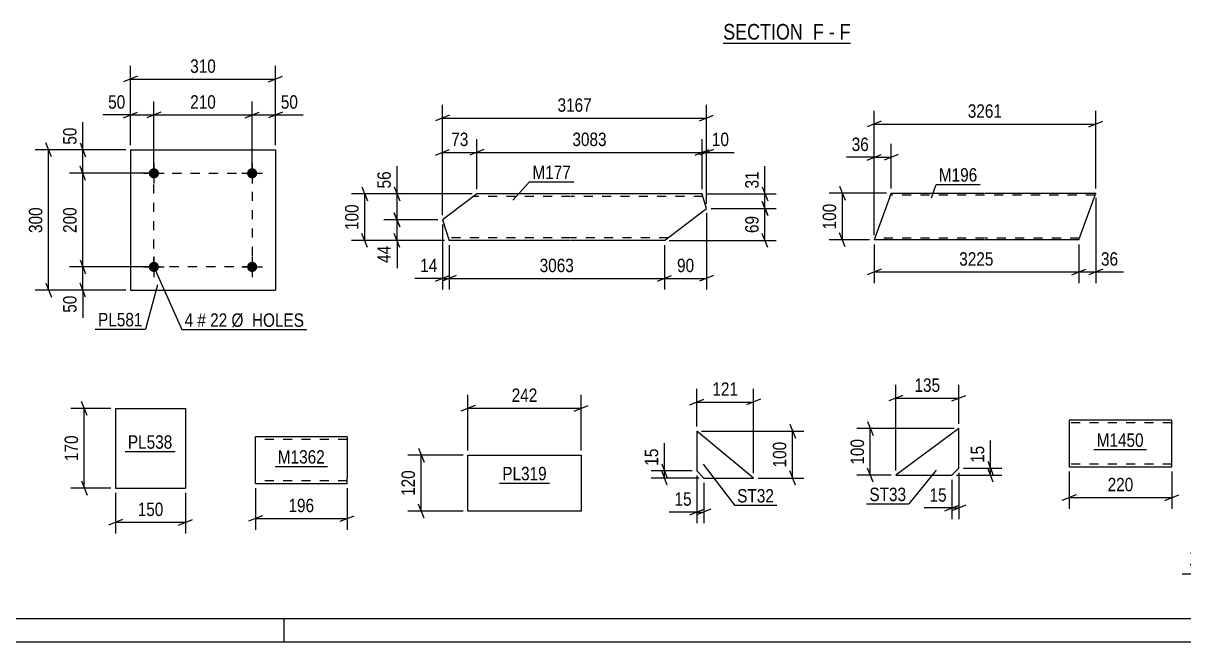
# Model space of a CAD drawing. Header units: millimetres. Extents: x 0 to 841, y 0 to 594.
# Drawn here: x 155.2 to 403.3, y 0 to 132.2 of the extents above; entities that cross this region are included whole.
import ezdxf

# ---------------------------------------------------------------- set-up
doc = ezdxf.new("R2010")
doc.units = ezdxf.units.MM
doc.linetypes.add('DXK_LINE_DOT2', pattern=[3.9198, 1.9599, -1.9599])
doc.styles.add('Arial', font='ARIAL.TTF', dxfattribs={"height": 0.2})
doc.styles.add('Arial Narrow', font='ARIALN.TTF', dxfattribs={"height": 0.2})

# ---------------------------------------------------------------- blocks, each defined once
blk = doc.blocks.new('Unknown-318887466-1133')
at = {"color": 5, "linetype": 'Continuous'}
for p, q in [((5, 5), (836, 5)), ((211, 0), (211, 5)), ((0, 0), (841, 0))]:
    blk.add_line(p, q, dxfattribs=at)
blk = doc.blocks.new('Unknown-318887466-17 - 6443')
at = {"color": 6, "linetype": 'Continuous'}
blk.add_line((304.88, 127.94), (332.1, 127.94), dxfattribs=at)
at = {"color": 0, "linetype": 'Continuous'}
blk.add_wipeout([(322.99, 128.69), (322.99, 132.19), (304.88, 132.19), (304.88, 128.69)], dxfattribs=at)
at = {"color": 7, "linetype": 'Continuous', "style": 'Arial Narrow'}
blk.add_text('SECTION ', height=3.34, dxfattribs=at).set_placement((304.88, 128.69))
at = {"color": 0, "linetype": 'Continuous'}
blk.add_wipeout([(326.38, 128.69), (326.38, 132.19), (324.04, 132.19), (324.04, 128.69)], dxfattribs=at)
blk.add_wipeout([(328.71, 128.69), (328.71, 132.19), (327.43, 132.19), (327.43, 128.69)], dxfattribs=at)
at = {"color": 7, "linetype": 'Continuous', "style": 'Arial Narrow'}
blk.add_text('F', height=3.34, dxfattribs=at).set_placement((324.04, 128.69))
at = {"color": 0, "linetype": 'Continuous'}
blk.add_wipeout([(332.1, 128.69), (332.1, 132.19), (329.76, 132.19), (329.76, 128.69)], dxfattribs=at)
at = {"color": 7, "linetype": 'Continuous', "style": 'Arial Narrow'}
for s, p in [('F', (329.76, 128.69)), ('-', (327.43, 128.69))]:
    blk.add_text(s, height=3.34, dxfattribs=at).set_placement(p)
blk = doc.blocks.new('Part-318887466-2818 - 2804')
at = {"color": 2, "linetype": 'Continuous'}
for p, q in [((174.96, 49.86), (174.96, 32.86)), ((174.96, 49.86), (189.96, 49.86)), ((189.96, 49.86), (189.96, 32.86)), ((174.96, 32.86), (189.96, 32.86))]:
    blk.add_line(p, q, dxfattribs=at)
blk = doc.blocks.new('Part-318887466-3000 - 2984')
at = {"color": 2, "linetype": 'Continuous'}
for p, q in [((340.47, 95.07), (337.12, 85.87)), ((340.47, 95.07), (340.76, 95.87)), ((340.76, 95.87), (360.76, 95.87)), ((360.86, 95.87), (384.5, 95.87)), ((380.86, 85.87), (384.21, 95.07)), ((384.41, 95.64), (384.21, 95.07)), ((384.48, 95.81), (384.41, 95.64)), ((384.5, 95.87), (384.48, 95.81)), ((360.76, 85.87), (337.12, 85.87)), ((380.86, 85.87), (360.86, 85.87))]:
    blk.add_line(p, q, dxfattribs=at)
at = {"color": 7, "linetype": 'DXK_LINE_DOT2'}
for p, q in [((360.76, 95.47), (340.61, 95.47)), ((340.74, 95.81), (340.67, 95.64)), ((340.76, 95.87), (340.74, 95.81)), ((384.35, 95.47), (360.86, 95.47)), ((384.5, 95.87), (384.41, 95.64)), ((360.76, 86.27), (337.26, 86.27)), ((381, 86.27), (360.86, 86.27))]:
    blk.add_line(p, q, dxfattribs=at)
blk = doc.blocks.new('Part-318887466-1807 - 1791')
at = {"color": 2, "linetype": 'Continuous'}
for p, q in [((250.66, 94.55), (244.89, 90.15)), ((252.24, 95.75), (250.66, 94.55)), ((272.24, 95.75), (252.24, 95.75)), ((300.35, 95.75), (272.34, 95.75)), ((300.38, 95.65), (300.35, 95.75)), ((301.33, 92.6), (300.38, 95.65)), ((292.34, 85.75), (301.33, 92.6)), ((244.89, 90.15), (246.27, 85.75)), ((272.24, 85.75), (246.27, 85.75)), ((292.34, 85.75), (272.34, 85.75))]:
    blk.add_line(p, q, dxfattribs=at)
at = {"color": 7, "linetype": 'DXK_LINE_DOT2'}
for p, q in [((252.24, 95.75), (251.26, 95.01)), ((272.24, 95.15), (251.45, 95.15)), ((300.54, 95.15), (272.34, 95.15)), ((272.24, 86.35), (246.08, 86.35)), ((293.12, 86.35), (272.34, 86.35))]:
    blk.add_line(p, q, dxfattribs=at)
blk = doc.blocks.new('Part-318887466-7622 - 7618')
at = {"color": 2, "linetype": 'Continuous'}
for p, q in [((250.32, 27.91), (250.32, 39.91)), ((250.32, 39.91), (274.48, 39.91)), ((274.48, 39.91), (274.48, 27.91)), ((274.48, 27.91), (250.32, 27.91))]:
    blk.add_line(p, q, dxfattribs=at)
blk = doc.blocks.new('Part-318887466-2559 - 2543')
at = {"color": 2, "linetype": 'Continuous'}
for p, q in [((311.34, 35), (299.25, 45)), ((299.25, 45), (299.25, 36.5)), ((299.25, 36.5), (300.75, 35)), ((300.75, 35), (311.34, 35))]:
    blk.add_line(p, q, dxfattribs=at)
blk = doc.blocks.new('Part-318887466-2487 - 2471')
at = {"color": 2, "linetype": 'Continuous'}
for p, q in [((355.26, 45.59), (341.76, 35.59)), ((355.26, 37.09), (355.26, 45.59)), ((341.76, 35.59), (353.76, 35.59)), ((353.76, 35.59), (355.26, 37.09))]:
    blk.add_line(p, q, dxfattribs=at)
blk = doc.blocks.new('Part-318887466-13816 - 13815')
at = {"color": 2, "linetype": 'Continuous'}
for p, q in [((400.79, 47.38), (378.79, 47.38)), ((378.79, 47.38), (378.79, 37.47)), ((400.79, 38.58), (400.79, 47.38)), ((378.79, 37.47), (378.79, 37.38)), ((378.79, 37.38), (400.79, 37.38)), ((400.79, 37.38), (400.79, 38.58))]:
    blk.add_line(p, q, dxfattribs=at)
at = {"color": 7, "linetype": 'DXK_LINE_DOT2'}
for p, q in [((400.79, 46.78), (378.79, 46.78)), ((400.79, 46.78), (400.79, 46.73)), ((400.79, 46.73), (400.79, 46.78)), ((400.79, 46.63), (400.79, 46.73)), ((400.79, 46.73), (400.79, 46.63)), ((378.79, 37.98), (378.79, 38.02)), ((400.79, 37.98), (378.79, 37.98)), ((400.79, 38.02), (400.79, 38.35)), ((400.79, 37.98), (400.79, 38.02))]:
    blk.add_line(p, q, dxfattribs=at)
blk = doc.blocks.new('Part-318887466-7151 - 7147')
at = {"color": 2, "linetype": 'Continuous'}
for p, q in [((224.5, 43.82), (204.89, 43.82)), ((204.89, 33.91), (204.89, 43.82)), ((224.5, 43.82), (224.5, 35.02)), ((224.5, 33.82), (224.5, 35.02)), ((204.89, 33.91), (204.89, 33.82)), ((204.89, 33.82), (224.5, 33.82))]:
    blk.add_line(p, q, dxfattribs=at)
at = {"color": 7, "linetype": 'DXK_LINE_DOT2'}
for p, q in [((224.5, 43.22), (204.89, 43.22)), ((224.5, 34.47), (224.5, 34.79)), ((204.89, 34.42), (204.89, 34.47)), ((224.5, 34.42), (204.89, 34.42)), ((224.5, 34.42), (224.5, 34.47))]:
    blk.add_line(p, q, dxfattribs=at)
blk = doc.blocks.new('Bolt-318887466-7206 - 7167')
at = {"linetype": 'Continuous'}
for points in [[(184.28, 80.11, -1), (182.08, 80.11, -1)], [(205.28, 80.11, -1), (203.08, 80.11, -1)]]:
    blk.add_hatch(color=1, dxfattribs=at).paths.add_polyline_path(points)
at = {"color": 1, "linetype": 'Continuous'}
for p, q in [((183.18, 82.31), (183.18, 77.91)), ((204.18, 82.31), (204.18, 77.91)), ((180.98, 80.11), (185.38, 80.11)), ((201.98, 80.11), (206.38, 80.11))]:
    blk.add_line(p, q, dxfattribs=at)
blk = doc.blocks.new('Part-318887466-7173 - 7167')
at = {"color": 2, "linetype": 'Continuous'}
for p, q in [((178.18, 105.11), (178.18, 75.11)), ((178.18, 105.11), (209.18, 105.11)), ((209.18, 105.11), (209.18, 75.11)), ((178.18, 75.11), (209.18, 75.11))]:
    blk.add_line(p, q, dxfattribs=at)
blk = doc.blocks.new('Bolt-318887466-7211 - 7167')
at = {"linetype": 'Continuous'}
for points in [[(184.28, 100.11, -1), (182.08, 100.11, -1)], [(205.28, 100.11, -1), (203.08, 100.11, -1)]]:
    blk.add_hatch(color=1, dxfattribs=at).paths.add_polyline_path(points)
at = {"color": 1, "linetype": 'Continuous'}
for p, q in [((183.18, 102.31), (183.18, 97.91)), ((204.18, 102.31), (204.18, 97.91)), ((180.98, 100.11), (185.38, 100.11)), ((201.98, 100.11), (206.38, 100.11))]:
    blk.add_line(p, q, dxfattribs=at)
blk = doc.blocks.new('Rectangle-318887466-7320 - 7167')
at = {"color": 1, "linetype": 'DXK_LINE_DOT2'}
blk.add_lwpolyline([(183.18, 100.11), (204.18, 100.11), (204.18, 80.11), (183.18, 80.11), (183.18, 100.11)], close=True, dxfattribs=at)
blk = doc.blocks.new('StraightDimension-318887466-2820 - 2804')
at = {"color": 7, "linetype": 'Continuous'}
for p, q in [((174.96, 31.86), (174.96, 23.13)), ((189.96, 31.86), (189.96, 23.13)), ((176.46, 26.13), (173.46, 24.93)), ((174.96, 25.53), (189.96, 25.53)), ((188.46, 24.93), (191.46, 26.13))]:
    blk.add_line(p, q, dxfattribs=at)
at = {"color": 0}
blk.add_wipeout([(185.8, 26.28), (185.8, 30.48), (179.12, 30.48), (179.12, 26.28)], dxfattribs=at)
at = {"color": 3, "style": 'Arial Narrow'}
blk.add_text('150', height=2.863, dxfattribs=at).set_placement((179.72, 26.88))
blk = doc.blocks.new('StraightDimension-318887466-2831 - 2804')
at = {"color": 7, "linetype": 'Continuous'}
for p, q in [((173.96, 49.86), (165.46, 49.86)), ((168.91, 48.36), (167.71, 51.36)), ((168.31, 32.86), (168.31, 49.86)), ((173.96, 32.86), (165.46, 32.86)), ((167.71, 34.36), (168.91, 31.36))]:
    blk.add_line(p, q, dxfattribs=at)
at = {"color": 0}
blk.add_wipeout([(167.56, 44.7), (163.36, 44.7), (163.36, 38.02), (167.56, 38.02)], dxfattribs=at)
at = {"color": 3, "style": 'Arial Narrow'}
blk.add_text('170', height=2.863, rotation=90.0002, dxfattribs=at).set_placement((166.96, 38.62))
blk = doc.blocks.new('StraightDimension-318887466-3027 - 2984')
at = {"color": 7, "linetype": 'Continuous'}
for p, q in [((337.12, 86.87), (337.12, 106.38)), ((340.76, 96.87), (340.76, 106.38)), ((335.62, 102.93), (338.62, 104.13)), ((337.12, 103.53), (340.76, 103.53)), ((342.26, 104.13), (339.26, 102.93))]:
    blk.add_line(p, q, dxfattribs=at)
at = {"color": 0}
blk.add_wipeout([(336.59, 104.28), (336.59, 108.48), (331.74, 108.48), (331.74, 104.28)], dxfattribs=at)
at = {"color": 7, "linetype": 'Continuous'}
blk.add_line((337.12, 103.53), (331.21, 103.53), dxfattribs=at)
blk.add_line((337.12, 103.53), (331.21, 103.53), dxfattribs=at)
at = {"color": 3, "style": 'Arial Narrow'}
blk.add_text('36', height=2.863, dxfattribs=at).set_placement((332.34, 104.88))
blk = doc.blocks.new('StraightDimension-318887466-3003 - 2984')
at = {"color": 7, "linetype": 'Continuous'}
for p, q in [((329.75, 97.37), (330.95, 94.37)), ((339.76, 95.87), (327.5, 95.87)), ((330.35, 85.87), (330.35, 95.87)), ((330.95, 84.37), (329.75, 87.37)), ((336.12, 85.87), (327.5, 85.87))]:
    blk.add_line(p, q, dxfattribs=at)
at = {"color": 0}
blk.add_wipeout([(329.6, 94.21), (325.4, 94.21), (325.4, 87.53), (329.6, 87.53)], dxfattribs=at)
at = {"color": 3, "style": 'Arial Narrow'}
blk.add_text('100', height=2.863, rotation=90.0002, dxfattribs=at).set_placement((329, 88.13))
blk = doc.blocks.new('StraightDimension-318887466-3052 - 2984')
at = {"color": 7, "linetype": 'Continuous'}
for p, q in [((337.12, 84.87), (337.12, 76.63)), ((380.86, 84.87), (380.86, 76.63)), ((338.62, 79.63), (335.62, 78.43)), ((379.36, 78.43), (382.36, 79.63)), ((337.12, 79.03), (380.86, 79.03))]:
    blk.add_line(p, q, dxfattribs=at)
at = {"color": 0}
blk.add_wipeout([(363.25, 79.78), (363.25, 83.98), (354.73, 83.98), (354.73, 79.78)], dxfattribs=at)
at = {"color": 3, "style": 'Arial Narrow'}
blk.add_text('3225', height=2.863, dxfattribs=at).set_placement((355.33, 80.38))
blk = doc.blocks.new('StraightDimension-318887466-3040 - 2984')
at = {"color": 7, "linetype": 'Continuous'}
for p, q in [((384.5, 94.87), (384.5, 76.63)), ((380.86, 84.87), (380.86, 76.63)), ((379.36, 78.43), (382.36, 79.63)), ((386, 79.63), (383, 78.43)), ((380.86, 79.03), (384.5, 79.03))]:
    blk.add_line(p, q, dxfattribs=at)
at = {"color": 0}
blk.add_wipeout([(389.88, 79.78), (389.88, 83.98), (385.02, 83.98), (385.02, 79.78)], dxfattribs=at)
at = {"color": 7, "linetype": 'Continuous'}
blk.add_line((384.5, 79.03), (390.41, 79.03), dxfattribs=at)
blk.add_line((384.5, 79.03), (390.41, 79.03), dxfattribs=at)
at = {"color": 3, "style": 'Arial Narrow'}
blk.add_text('36', height=2.863, dxfattribs=at).set_placement((385.62, 80.38))
blk = doc.blocks.new('StraightDimension-318887466-3016 - 2984')
at = {"color": 7, "linetype": 'Continuous'}
for p, q in [((337.12, 86.87), (337.12, 113.49)), ((384.5, 96.87), (384.5, 113.49)), ((338.62, 111.24), (335.62, 110.04)), ((337.12, 110.64), (384.5, 110.64)), ((383, 110.04), (386, 111.24))]:
    blk.add_line(p, q, dxfattribs=at)
at = {"color": 0}
blk.add_wipeout([(365.07, 111.39), (365.07, 115.59), (356.55, 115.59), (356.55, 111.39)], dxfattribs=at)
at = {"color": 3, "style": 'Arial Narrow'}
blk.add_text('3261', height=2.863, dxfattribs=at).set_placement((357.15, 111.99))
blk = doc.blocks.new('StraightDimension-318887466-1918 - 1791')
at = {"color": 7, "linetype": 'Continuous'}
for p, q in [((234.56, 97.25), (235.76, 94.25)), ((251.24, 95.75), (232.31, 95.75)), ((235.16, 90.15), (235.16, 95.75)), ((243.89, 90.15), (232.31, 90.15)), ((235.76, 88.65), (234.56, 91.65))]:
    blk.add_line(p, q, dxfattribs=at)
at = {"color": 0}
blk.add_wipeout([(234.41, 101.13), (230.21, 101.13), (230.21, 96.27), (234.41, 96.27)], dxfattribs=at)
at = {"color": 7, "linetype": 'Continuous'}
blk.add_line((235.16, 95.75), (235.16, 101.65), dxfattribs=at)
blk.add_line((235.16, 95.75), (235.16, 101.65), dxfattribs=at)
at = {"color": 3, "style": 'Arial Narrow'}
blk.add_text('56', height=2.863, rotation=90.0002, dxfattribs=at).set_placement((233.81, 96.87))
blk = doc.blocks.new('StraightDimension-318887466-1894 - 1791')
at = {"color": 7, "linetype": 'Continuous'}
for p, q in [((243.89, 90.15), (232.31, 90.15)), ((234.56, 91.65), (235.76, 88.65)), ((235.16, 85.75), (235.16, 90.15)), ((235.76, 84.25), (234.56, 87.25)), ((245.27, 85.75), (232.31, 85.75))]:
    blk.add_line(p, q, dxfattribs=at)
at = {"color": 0}
blk.add_wipeout([(234.41, 85.22), (230.21, 85.22), (230.21, 80.36), (234.41, 80.36)], dxfattribs=at)
at = {"color": 7, "linetype": 'Continuous'}
blk.add_line((235.16, 85.75), (235.16, 79.84), dxfattribs=at)
blk.add_line((235.16, 85.75), (235.16, 79.84), dxfattribs=at)
at = {"color": 3, "style": 'Arial Narrow'}
blk.add_text('44', height=2.863, rotation=90.0002, dxfattribs=at).set_placement((233.81, 80.96))
blk = doc.blocks.new('StraightDimension-318887466-2054 - 1791')
at = {"color": 7, "linetype": 'Continuous'}
for p, q in [((300.35, 96.75), (300.35, 107.44)), ((301.33, 93.6), (301.33, 107.44)), ((298.85, 103.99), (301.85, 105.19)), ((302.83, 105.19), (299.83, 103.99)), ((300.35, 104.59), (301.33, 104.59))]:
    blk.add_line(p, q, dxfattribs=at)
at = {"color": 0}
blk.add_wipeout([(306.71, 105.34), (306.71, 109.54), (301.86, 109.54), (301.86, 105.34)], dxfattribs=at)
at = {"color": 7, "linetype": 'Continuous'}
blk.add_line((301.33, 104.59), (307.24, 104.59), dxfattribs=at)
blk.add_line((301.33, 104.59), (307.24, 104.59), dxfattribs=at)
at = {"color": 3, "style": 'Arial Narrow'}
blk.add_text('10', height=2.863, dxfattribs=at).set_placement((302.46, 105.94))
blk = doc.blocks.new('StraightDimension-318887466-1943 - 1791')
at = {"color": 7, "linetype": 'Continuous'}
for p, q in [((301.33, 91.6), (301.33, 75.25)), ((292.34, 84.75), (292.34, 75.25)), ((290.84, 77.05), (293.84, 78.25)), ((292.34, 77.65), (301.33, 77.65)), ((302.83, 78.25), (299.83, 77.05))]:
    blk.add_line(p, q, dxfattribs=at)
at = {"color": 0}
blk.add_wipeout([(299.26, 78.4), (299.26, 82.6), (294.41, 82.6), (294.41, 78.4)], dxfattribs=at)
at = {"color": 3, "style": 'Arial Narrow'}
blk.add_text('90', height=2.863, dxfattribs=at).set_placement((295.01, 79))
blk = doc.blocks.new('StraightDimension-318887466-2002 - 1791')
at = {"color": 7, "linetype": 'Continuous'}
for p, q in [((244.89, 91.15), (244.89, 114.77)), ((301.33, 93.6), (301.33, 114.77)), ((246.39, 112.52), (243.39, 111.32)), ((244.89, 111.92), (301.33, 111.92)), ((299.83, 111.32), (302.83, 112.52))]:
    blk.add_line(p, q, dxfattribs=at)
at = {"color": 0}
blk.add_wipeout([(277.37, 112.67), (277.37, 116.87), (268.86, 116.87), (268.86, 112.67)], dxfattribs=at)
at = {"color": 3, "style": 'Arial Narrow'}
blk.add_text('3167', height=2.863, dxfattribs=at).set_placement((269.46, 113.27))
blk = doc.blocks.new('StraightDimension-318887466-1810 - 1791')
at = {"color": 7, "linetype": 'Continuous'}
for p, q in [((227.66, 97.25), (228.86, 94.25)), ((251.24, 95.75), (225.41, 95.75)), ((228.26, 85.75), (228.26, 95.75)), ((228.86, 84.25), (227.66, 87.25)), ((245.27, 85.75), (225.41, 85.75))]:
    blk.add_line(p, q, dxfattribs=at)
at = {"color": 0}
blk.add_wipeout([(227.51, 94.09), (223.31, 94.09), (223.31, 87.4), (227.51, 87.4)], dxfattribs=at)
at = {"color": 3, "style": 'Arial Narrow'}
blk.add_text('100', height=2.863, rotation=90.0002, dxfattribs=at).set_placement((226.91, 88))
blk = doc.blocks.new('StraightDimension-318887466-1844 - 1791')
at = {"color": 7, "linetype": 'Continuous'}
for p, q in [((302.33, 92.6), (316.19, 92.6)), ((313.19, 94.1), (314.39, 91.1)), ((313.79, 85.75), (313.79, 92.6)), ((314.39, 84.25), (313.19, 87.25)), ((293.34, 85.75), (316.19, 85.75))]:
    blk.add_line(p, q, dxfattribs=at)
at = {"color": 0}
blk.add_wipeout([(313.04, 91.6), (308.84, 91.6), (308.84, 86.75), (313.04, 86.75)], dxfattribs=at)
at = {"color": 3, "style": 'Arial Narrow'}
blk.add_text('69', height=2.863, rotation=90.0002, dxfattribs=at).set_placement((312.44, 87.35))
blk = doc.blocks.new('StraightDimension-318887466-1869 - 1791')
at = {"color": 7, "linetype": 'Continuous'}
for p, q in [((313.19, 97.25), (314.39, 94.25)), ((301.35, 95.75), (316.19, 95.75)), ((313.79, 92.6), (313.79, 95.75)), ((302.33, 92.6), (316.19, 92.6)), ((314.39, 91.1), (313.19, 94.1))]:
    blk.add_line(p, q, dxfattribs=at)
at = {"color": 0}
blk.add_wipeout([(313.04, 101.13), (308.84, 101.13), (308.84, 96.27), (313.04, 96.27)], dxfattribs=at)
at = {"color": 7, "linetype": 'Continuous'}
blk.add_line((313.79, 95.75), (313.79, 101.65), dxfattribs=at)
blk.add_line((313.79, 95.75), (313.79, 101.65), dxfattribs=at)
at = {"color": 3, "style": 'Arial Narrow'}
blk.add_text('31', height=2.863, rotation=90.0002, dxfattribs=at).set_placement((312.44, 96.87))
blk = doc.blocks.new('StraightDimension-318887466-1960 - 1791')
at = {"color": 7, "linetype": 'Continuous'}
for p, q in [((246.27, 84.75), (246.27, 75.25)), ((292.34, 84.75), (292.34, 75.25)), ((247.77, 78.25), (244.77, 77.05)), ((246.27, 77.65), (292.34, 77.65)), ((290.84, 77.05), (293.84, 78.25))]:
    blk.add_line(p, q, dxfattribs=at)
at = {"color": 0}
blk.add_wipeout([(273.56, 78.4), (273.56, 82.6), (265.04, 82.6), (265.04, 78.4)], dxfattribs=at)
at = {"color": 3, "style": 'Arial Narrow'}
blk.add_text('3063', height=2.863, dxfattribs=at).set_placement((265.64, 79))
blk = doc.blocks.new('StraightDimension-318887466-1984 - 1791')
at = {"color": 7, "linetype": 'Continuous'}
for p, q in [((244.89, 89.15), (244.89, 75.25)), ((246.27, 84.75), (246.27, 75.25)), ((243.39, 77.05), (246.39, 78.25)), ((247.77, 78.25), (244.77, 77.05)), ((244.89, 77.65), (246.27, 77.65))]:
    blk.add_line(p, q, dxfattribs=at)
at = {"color": 0}
blk.add_wipeout([(244.37, 78.4), (244.37, 82.6), (239.51, 82.6), (239.51, 78.4)], dxfattribs=at)
at = {"color": 7, "linetype": 'Continuous'}
blk.add_line((244.89, 77.65), (238.99, 77.65), dxfattribs=at)
blk.add_line((244.89, 77.65), (238.99, 77.65), dxfattribs=at)
at = {"color": 3, "style": 'Arial Narrow'}
blk.add_text('14', height=2.863, dxfattribs=at).set_placement((240.11, 79))
blk = doc.blocks.new('StraightDimension-318887466-2013 - 1791')
at = {"color": 7, "linetype": 'Continuous'}
for p, q in [((244.89, 91.15), (244.89, 107.44)), ((252.24, 96.75), (252.24, 107.44)), ((243.39, 103.99), (246.39, 105.19)), ((244.89, 104.59), (252.24, 104.59)), ((253.74, 105.19), (250.74, 103.99))]:
    blk.add_line(p, q, dxfattribs=at)
at = {"color": 0}
blk.add_wipeout([(250.99, 105.34), (250.99, 109.54), (246.14, 109.54), (246.14, 105.34)], dxfattribs=at)
at = {"color": 3, "style": 'Arial Narrow'}
blk.add_text('73', height=2.863, dxfattribs=at).set_placement((246.74, 105.94))
blk = doc.blocks.new('StraightDimension-318887466-2030 - 1791')
at = {"color": 7, "linetype": 'Continuous'}
for p, q in [((252.24, 96.75), (252.24, 107.44)), ((300.35, 96.75), (300.35, 107.44)), ((253.74, 105.19), (250.74, 103.99)), ((252.24, 104.59), (300.35, 104.59)), ((298.85, 103.99), (301.85, 105.19))]:
    blk.add_line(p, q, dxfattribs=at)
at = {"color": 0}
blk.add_wipeout([(280.55, 105.34), (280.55, 109.54), (272.04, 109.54), (272.04, 105.34)], dxfattribs=at)
at = {"color": 3, "style": 'Arial Narrow'}
blk.add_text('3083', height=2.863, dxfattribs=at).set_placement((272.64, 105.94))
blk = doc.blocks.new('StraightDimension-318887466-7635 - 7618')
at = {"color": 7, "linetype": 'Continuous'}
for p, q in [((249.32, 39.91), (237.47, 39.91)), ((239.72, 41.41), (240.92, 38.41)), ((240.32, 27.91), (240.32, 39.91)), ((249.32, 27.91), (237.47, 27.91)), ((240.92, 26.41), (239.72, 29.41))]:
    blk.add_line(p, q, dxfattribs=at)
at = {"color": 0}
blk.add_wipeout([(239.57, 37.25), (235.37, 37.25), (235.37, 30.57), (239.57, 30.57)], dxfattribs=at)
at = {"color": 3, "style": 'Arial Narrow'}
blk.add_text('120', height=2.863, rotation=90.0002, dxfattribs=at).set_placement((238.97, 31.17))
blk = doc.blocks.new('StraightDimension-318887466-7624 - 7618')
at = {"color": 7, "linetype": 'Continuous'}
for p, q in [((250.32, 40.91), (250.32, 52.76)), ((274.48, 40.91), (274.48, 52.76)), ((251.82, 50.51), (248.82, 49.31)), ((250.32, 49.91), (274.48, 49.91)), ((272.98, 49.31), (275.98, 50.51))]:
    blk.add_line(p, q, dxfattribs=at)
at = {"color": 0}
blk.add_wipeout([(265.74, 50.66), (265.74, 54.86), (259.06, 54.86), (259.06, 50.66)], dxfattribs=at)
at = {"color": 3, "style": 'Arial Narrow'}
blk.add_text('242', height=2.863, dxfattribs=at).set_placement((259.66, 51.26))
blk = doc.blocks.new('StraightDimension-318887466-2594 - 2543')
at = {"color": 7, "linetype": 'Continuous'}
for p, q in [((300.25, 45), (322.1, 45)), ((319.1, 46.5), (320.3, 43.5)), ((319.7, 35), (319.7, 45)), ((312.34, 35), (322.1, 35)), ((320.3, 33.5), (319.1, 36.5))]:
    blk.add_line(p, q, dxfattribs=at)
at = {"color": 0}
blk.add_wipeout([(318.95, 43.34), (314.75, 43.34), (314.75, 36.66), (318.95, 36.66)], dxfattribs=at)
at = {"color": 3, "style": 'Arial Narrow'}
blk.add_text('100', height=2.863, rotation=90.0002, dxfattribs=at).set_placement((318.35, 37.26))
blk = doc.blocks.new('StraightDimension-318887466-2561 - 2543')
at = {"color": 7, "linetype": 'Continuous'}
for p, q in [((299.25, 35.5), (299.25, 25.33)), ((300.75, 34), (300.75, 25.33)), ((297.75, 27.13), (300.75, 28.33)), ((302.25, 28.33), (299.25, 27.13)), ((299.25, 27.73), (300.75, 27.73))]:
    blk.add_line(p, q, dxfattribs=at)
at = {"color": 0}
blk.add_wipeout([(298.73, 28.48), (298.73, 32.68), (293.87, 32.68), (293.87, 28.48)], dxfattribs=at)
at = {"color": 7, "linetype": 'Continuous'}
blk.add_line((299.25, 27.73), (293.34, 27.73), dxfattribs=at)
blk.add_line((299.25, 27.73), (293.34, 27.73), dxfattribs=at)
at = {"color": 3, "style": 'Arial Narrow'}
blk.add_text('15', height=2.863, dxfattribs=at).set_placement((294.47, 29.08))
blk = doc.blocks.new('StraightDimension-318887466-2573 - 2543')
at = {"color": 7, "linetype": 'Continuous'}
for p, q in [((299.25, 46), (299.25, 54.07)), ((311.34, 36), (311.34, 54.07)), ((297.75, 50.62), (300.75, 51.82)), ((299.25, 51.22), (311.34, 51.22)), ((312.84, 51.82), (309.84, 50.62))]:
    blk.add_line(p, q, dxfattribs=at)
at = {"color": 0}
blk.add_wipeout([(308.64, 51.97), (308.64, 56.17), (301.95, 56.17), (301.95, 51.97)], dxfattribs=at)
at = {"color": 3, "style": 'Arial Narrow'}
blk.add_text('121', height=2.863, dxfattribs=at).set_placement((302.55, 52.57))
blk = doc.blocks.new('StraightDimension-318887466-2583 - 2543')
at = {"color": 7, "linetype": 'Continuous'}
for p, q in [((291.73, 38), (292.93, 35)), ((298.25, 36.5), (289.48, 36.5)), ((299.75, 35), (289.48, 35)), ((292.93, 33.5), (291.73, 36.5)), ((292.33, 35), (292.33, 36.5))]:
    blk.add_line(p, q, dxfattribs=at)
at = {"color": 0}
blk.add_wipeout([(291.58, 41.88), (287.38, 41.88), (287.38, 37.03), (291.58, 37.03)], dxfattribs=at)
at = {"color": 7, "linetype": 'Continuous'}
blk.add_line((292.33, 36.5), (292.33, 42.41), dxfattribs=at)
blk.add_line((292.33, 36.5), (292.33, 42.41), dxfattribs=at)
at = {"color": 3, "style": 'Arial Narrow'}
blk.add_text('15', height=2.863, rotation=90.0002, dxfattribs=at).set_placement((290.98, 37.63))
blk = doc.blocks.new('StraightDimension-318887466-2489 - 2471')
at = {"color": 7, "linetype": 'Continuous'}
for p, q in [((355.26, 36.09), (355.26, 26.19)), ((353.76, 34.59), (353.76, 26.19)), ((352.26, 27.99), (355.26, 29.19)), ((356.76, 29.19), (353.76, 27.99)), ((353.76, 28.59), (355.26, 28.59))]:
    blk.add_line(p, q, dxfattribs=at)
at = {"color": 0}
blk.add_wipeout([(353.23, 29.34), (353.23, 33.54), (348.38, 33.54), (348.38, 29.34)], dxfattribs=at)
at = {"color": 7, "linetype": 'Continuous'}
blk.add_line((353.76, 28.59), (347.85, 28.59), dxfattribs=at)
blk.add_line((353.76, 28.59), (347.85, 28.59), dxfattribs=at)
at = {"color": 3, "style": 'Arial Narrow'}
blk.add_text('15', height=2.863, dxfattribs=at).set_placement((348.98, 29.94))
blk = doc.blocks.new('StraightDimension-318887466-2528 - 2471')
at = {"color": 7, "linetype": 'Continuous'}
for p, q in [((361.41, 38.59), (362.61, 35.59)), ((354.76, 35.59), (364.41, 35.59)), ((356.26, 37.09), (364.41, 37.09)), ((362.61, 34.09), (361.41, 37.09)), ((362.01, 35.59), (362.01, 37.09))]:
    blk.add_line(p, q, dxfattribs=at)
at = {"color": 0}
blk.add_wipeout([(361.26, 42.47), (357.06, 42.47), (357.06, 37.62), (361.26, 37.62)], dxfattribs=at)
at = {"color": 7, "linetype": 'Continuous'}
blk.add_line((362.01, 37.09), (362.01, 43), dxfattribs=at)
blk.add_line((362.01, 37.09), (362.01, 43), dxfattribs=at)
at = {"color": 3, "style": 'Arial Narrow'}
blk.add_text('15', height=2.863, rotation=90.0002, dxfattribs=at).set_placement((360.66, 38.22))
blk = doc.blocks.new('StraightDimension-318887466-2504 - 2471')
at = {"color": 7, "linetype": 'Continuous'}
for p, q in [((341.76, 36.59), (341.76, 54.91)), ((355.26, 46.59), (355.26, 54.91)), ((343.26, 52.66), (340.26, 51.46)), ((353.76, 51.46), (356.76, 52.66)), ((341.76, 52.06), (355.26, 52.06))]:
    blk.add_line(p, q, dxfattribs=at)
at = {"color": 0}
blk.add_wipeout([(351.85, 52.81), (351.85, 57.01), (345.16, 57.01), (345.16, 52.81)], dxfattribs=at)
at = {"color": 3, "style": 'Arial Narrow'}
blk.add_text('135', height=2.863, dxfattribs=at).set_placement((345.76, 53.41))
blk = doc.blocks.new('StraightDimension-318887466-2516 - 2471')
at = {"color": 7, "linetype": 'Continuous'}
for p, q in [((354.26, 45.59), (333.47, 45.59)), ((335.72, 47.09), (336.92, 44.09)), ((336.32, 35.59), (336.32, 45.59)), ((340.76, 35.59), (333.47, 35.59)), ((336.92, 34.09), (335.72, 37.09))]:
    blk.add_line(p, q, dxfattribs=at)
at = {"color": 0}
blk.add_wipeout([(335.57, 43.94), (331.37, 43.94), (331.37, 37.25), (335.57, 37.25)], dxfattribs=at)
at = {"color": 3, "style": 'Arial Narrow'}
blk.add_text('100', height=2.863, rotation=90.0002, dxfattribs=at).set_placement((334.97, 37.85))
blk = doc.blocks.new('StraightDimension-318887466-13860 - 13815')
at = {"color": 7, "linetype": 'Continuous'}
for p, q in [((378.79, 36.38), (378.79, 28.42)), ((400.79, 36.38), (400.79, 28.42)), ((380.29, 31.42), (377.29, 30.22)), ((378.79, 30.82), (400.79, 30.82)), ((399.29, 30.22), (402.29, 31.42))]:
    blk.add_line(p, q, dxfattribs=at)
at = {"color": 0}
blk.add_wipeout([(393.13, 31.57), (393.13, 35.77), (386.45, 35.77), (386.45, 31.57)], dxfattribs=at)
at = {"color": 3, "style": 'Arial Narrow'}
blk.add_text('220', height=2.863, dxfattribs=at).set_placement((387.05, 32.17))
blk = doc.blocks.new('StraightDimension-318887466-7153 - 7147')
at = {"color": 7, "linetype": 'Continuous'}
for p, q in [((204.89, 32.82), (204.89, 23.95)), ((224.5, 32.82), (224.5, 23.95)), ((206.39, 26.95), (203.39, 25.75)), ((204.89, 26.35), (224.5, 26.35)), ((223, 25.75), (226, 26.95))]:
    blk.add_line(p, q, dxfattribs=at)
at = {"color": 0}
blk.add_wipeout([(218.04, 27.1), (218.04, 31.3), (211.35, 31.3), (211.35, 27.1)], dxfattribs=at)
at = {"color": 3, "style": 'Arial Narrow'}
blk.add_text('196', height=2.863, dxfattribs=at).set_placement((211.95, 27.7))
blk = doc.blocks.new('StraightDimension-318887466-7213 - 7167')
at = {"color": 7, "linetype": 'Continuous'}
for p, q in [((182.18, 80.11), (165.14, 80.11)), ((167.39, 81.61), (168.59, 78.61)), ((167.99, 75.11), (167.99, 80.11)), ((177.18, 75.11), (165.14, 75.11)), ((168.59, 73.61), (167.39, 76.61))]:
    blk.add_line(p, q, dxfattribs=at)
at = {"color": 0}
blk.add_wipeout([(167.24, 74.58), (163.04, 74.58), (163.04, 69.72), (167.24, 69.72)], dxfattribs=at)
at = {"color": 7, "linetype": 'Continuous'}
blk.add_line((167.99, 75.11), (167.99, 69.2), dxfattribs=at)
blk.add_line((167.99, 75.11), (167.99, 69.2), dxfattribs=at)
at = {"color": 3, "style": 'Arial Narrow'}
blk.add_text('50', height=2.863, rotation=90.0002, dxfattribs=at).set_placement((166.64, 70.32))
blk = doc.blocks.new('StraightDimension-318887466-7256 - 7167')
at = {"color": 7, "linetype": 'Continuous'}
for p, q in [((177.18, 105.11), (157.82, 105.11)), ((161.27, 103.61), (160.07, 106.61)), ((160.67, 75.11), (160.67, 105.11)), ((177.18, 75.11), (157.82, 75.11)), ((160.07, 76.61), (161.27, 73.61))]:
    blk.add_line(p, q, dxfattribs=at)
at = {"color": 0}
blk.add_wipeout([(159.92, 93.45), (155.72, 93.45), (155.72, 86.76), (159.92, 86.76)], dxfattribs=at)
at = {"color": 3, "style": 'Arial Narrow'}
blk.add_text('300', height=2.863, rotation=90.0002, dxfattribs=at).set_placement((159.32, 87.36))
blk = doc.blocks.new('StraightDimension-318887466-7226 - 7167')
at = {"color": 7, "linetype": 'Continuous'}
for p, q in [((182.18, 100.11), (165.14, 100.11)), ((168.59, 98.61), (167.39, 101.61)), ((167.99, 80.11), (167.99, 100.11)), ((182.18, 80.11), (165.14, 80.11)), ((167.39, 81.61), (168.59, 78.61))]:
    blk.add_line(p, q, dxfattribs=at)
at = {"color": 0}
blk.add_wipeout([(167.24, 93.45), (163.04, 93.45), (163.04, 86.77), (167.24, 86.77)], dxfattribs=at)
at = {"color": 3, "style": 'Arial Narrow'}
blk.add_text('200', height=2.863, rotation=90.0002, dxfattribs=at).set_placement((166.64, 87.37))
blk = doc.blocks.new('StraightDimension-318887466-7242 - 7167')
at = {"color": 7, "linetype": 'Continuous'}
for p, q in [((177.18, 105.11), (165.14, 105.11)), ((167.39, 106.61), (168.59, 103.61)), ((167.99, 100.11), (167.99, 105.11)), ((182.18, 100.11), (165.14, 100.11)), ((168.59, 98.61), (167.39, 101.61))]:
    blk.add_line(p, q, dxfattribs=at)
at = {"color": 0}
blk.add_wipeout([(167.24, 110.49), (163.04, 110.49), (163.04, 105.63), (167.24, 105.63)], dxfattribs=at)
at = {"color": 7, "linetype": 'Continuous'}
blk.add_line((167.99, 105.11), (167.99, 111.01), dxfattribs=at)
blk.add_line((167.99, 105.11), (167.99, 111.01), dxfattribs=at)
at = {"color": 3, "style": 'Arial Narrow'}
blk.add_text('50', height=2.863, rotation=90.0002, dxfattribs=at).set_placement((166.64, 106.23))
blk = doc.blocks.new('StraightDimension-318887466-7267 - 7167')
at = {"color": 7, "linetype": 'Continuous'}
for p, q in [((178.18, 106.11), (178.18, 123.09)), ((209.18, 106.11), (209.18, 123.09)), ((179.68, 120.84), (176.68, 119.64)), ((178.18, 120.24), (209.18, 120.24)), ((207.68, 119.64), (210.68, 120.84))]:
    blk.add_line(p, q, dxfattribs=at)
at = {"color": 0}
blk.add_wipeout([(197.02, 120.99), (197.02, 125.19), (190.34, 125.19), (190.34, 120.99)], dxfattribs=at)
at = {"color": 3, "style": 'Arial Narrow'}
blk.add_text('310', height=2.863, dxfattribs=at).set_placement((190.94, 121.59))
blk = doc.blocks.new('StraightDimension-318887466-7278 - 7167')
at = {"color": 7, "linetype": 'Continuous'}
for p, q in [((204.18, 101.11), (204.18, 115.43)), ((209.18, 106.11), (209.18, 115.43)), ((202.68, 111.98), (205.68, 113.18)), ((204.18, 112.58), (209.18, 112.58)), ((210.68, 113.18), (207.68, 111.98))]:
    blk.add_line(p, q, dxfattribs=at)
at = {"color": 0}
blk.add_wipeout([(214.56, 113.33), (214.56, 117.53), (209.71, 117.53), (209.71, 113.33)], dxfattribs=at)
at = {"color": 7, "linetype": 'Continuous'}
blk.add_line((209.18, 112.58), (215.09, 112.58), dxfattribs=at)
blk.add_line((209.18, 112.58), (215.09, 112.58), dxfattribs=at)
at = {"color": 3, "style": 'Arial Narrow'}
blk.add_text('50', height=2.863, dxfattribs=at).set_placement((210.31, 113.93))
blk = doc.blocks.new('StraightDimension-318887466-7291 - 7167')
at = {"color": 7, "linetype": 'Continuous'}
for p, q in [((183.18, 101.11), (183.18, 115.43)), ((204.18, 101.11), (204.18, 115.43)), ((184.68, 113.18), (181.68, 111.98)), ((183.18, 112.58), (204.18, 112.58)), ((202.68, 111.98), (205.68, 113.18))]:
    blk.add_line(p, q, dxfattribs=at)
at = {"color": 0}
blk.add_wipeout([(197.02, 113.33), (197.02, 117.53), (190.34, 117.53), (190.34, 113.33)], dxfattribs=at)
at = {"color": 3, "style": 'Arial Narrow'}
blk.add_text('210', height=2.863, dxfattribs=at).set_placement((190.94, 113.93))
blk = doc.blocks.new('StraightDimension-318887466-7307 - 7167')
at = {"color": 7, "linetype": 'Continuous'}
for p, q in [((178.18, 106.11), (178.18, 115.43)), ((183.18, 101.11), (183.18, 115.43)), ((176.68, 111.98), (179.68, 113.18)), ((178.18, 112.58), (183.18, 112.58)), ((184.68, 113.18), (181.68, 111.98))]:
    blk.add_line(p, q, dxfattribs=at)
at = {"color": 0}
blk.add_wipeout([(177.66, 113.33), (177.66, 117.53), (172.8, 117.53), (172.8, 113.33)], dxfattribs=at)
at = {"color": 7, "linetype": 'Continuous'}
blk.add_line((178.18, 112.58), (172.27, 112.58), dxfattribs=at)
blk.add_line((178.18, 112.58), (172.27, 112.58), dxfattribs=at)
at = {"color": 3, "style": 'Arial Narrow'}
blk.add_text('50', height=2.863, dxfattribs=at).set_placement((173.4, 113.93))
blk = doc.blocks.new('Unknown-318887466-14739')
at = {"color": 7, "linetype": 'Continuous'}
blk.add_line((403, 14.5), (473, 14.5), dxfattribs=at)
at = {"color": 7, "style": 'Arial'}
blk.add_text('2-TRUSSS MARKED AS TR731', height=3.3428, dxfattribs=at).set_placement((404.45, 16.25))
blk = doc.blocks.new('Mark-318887466-2816 - 2804')
at = {"color": 0}
blk.add_wipeout([(187.12, 41.26), (187.12, 44.26), (177.62, 44.26), (177.62, 41.26)], dxfattribs=at)
blk.add_wipeout([(187.12, 41.26), (187.12, 44.26), (177.62, 44.26), (177.62, 41.26)], dxfattribs=at)
at = {"color": 30, "linetype": 'Continuous'}
blk.add_line((177.02, 40.66), (187.72, 40.66), dxfattribs=at)
at = {"color": 3, "style": 'Arial Narrow'}
blk.add_text('PL538', height=2.863, dxfattribs=at).set_placement((177.62, 41.26))
blk = doc.blocks.new('Mark-318887466-2996 - 2984')
at = {"color": 0}
blk.add_wipeout([(359.19, 98.35), (359.19, 101.35), (350.97, 101.35), (350.97, 98.35)], dxfattribs=at)
blk.add_wipeout([(359.19, 98.35), (359.19, 101.35), (350.97, 101.35), (350.97, 98.35)], dxfattribs=at)
at = {"color": 30, "linetype": 'Continuous'}
for p, q in [((349.38, 94.87), (350.37, 97.75)), ((350.37, 97.75), (359.79, 97.75))]:
    blk.add_line(p, q, dxfattribs=at)
at = {"color": 3, "style": 'Arial Narrow'}
blk.add_text('M196', height=2.863, dxfattribs=at).set_placement((350.97, 98.35))
blk = doc.blocks.new('Mark-318887466-1803 - 1791')
at = {"color": 0}
blk.add_wipeout([(272.32, 98.88), (272.32, 101.88), (264.09, 101.88), (264.09, 98.88)], dxfattribs=at)
blk.add_wipeout([(272.32, 98.88), (272.32, 101.88), (264.09, 101.88), (264.09, 98.88)], dxfattribs=at)
at = {"color": 30, "linetype": 'Continuous'}
for p, q in [((259.92, 94.35), (263.49, 98.28)), ((263.49, 98.28), (272.92, 98.28))]:
    blk.add_line(p, q, dxfattribs=at)
at = {"color": 3, "style": 'Arial Narrow'}
blk.add_text('M177', height=2.863, dxfattribs=at).set_placement((264.09, 98.88))
blk = doc.blocks.new('Mark-318887466-7620 - 7618')
at = {"color": 0}
blk.add_wipeout([(267.15, 34.51), (267.15, 37.51), (257.65, 37.51), (257.65, 34.51)], dxfattribs=at)
blk.add_wipeout([(267.15, 34.51), (267.15, 37.51), (257.65, 37.51), (257.65, 34.51)], dxfattribs=at)
at = {"color": 30, "linetype": 'Continuous'}
blk.add_line((257.05, 33.91), (267.75, 33.91), dxfattribs=at)
at = {"color": 3, "style": 'Arial Narrow'}
blk.add_text('PL319', height=2.863, dxfattribs=at).set_placement((257.65, 34.51))
blk = doc.blocks.new('Mark-318887466-2555 - 2543')
at = {"color": 0}
blk.add_wipeout([(315.72, 29.77), (315.72, 32.77), (307.87, 32.77), (307.87, 29.77)], dxfattribs=at)
blk.add_wipeout([(315.72, 29.77), (315.72, 32.77), (307.87, 32.77), (307.87, 29.77)], dxfattribs=at)
at = {"color": 30, "linetype": 'Continuous'}
for p, q in [((300.56, 37.93), (307.27, 29.17)), ((307.27, 29.17), (316.32, 29.17))]:
    blk.add_line(p, q, dxfattribs=at)
at = {"color": 3, "style": 'Arial Narrow'}
blk.add_text('ST32', height=2.863, dxfattribs=at).set_placement((307.87, 29.77))
blk = doc.blocks.new('Mark-318887466-2483 - 2471')
at = {"color": 0}
blk.add_wipeout([(343.97, 30.07), (343.97, 33.07), (336.12, 33.07), (336.12, 30.07)], dxfattribs=at)
blk.add_wipeout([(343.97, 30.07), (343.97, 33.07), (336.12, 33.07), (336.12, 30.07)], dxfattribs=at)
at = {"color": 30, "linetype": 'Continuous'}
for p in [(350.38, 36.66), (335.52, 29.47)]:
    blk.add_line(p, (344.57, 29.47), dxfattribs=at)
at = {"color": 3, "style": 'Arial Narrow'}
blk.add_text('ST33', height=2.863, dxfattribs=at).set_placement((336.12, 30.07))
blk = doc.blocks.new('Mark-318887466-13929 - 13815')
at = {"color": 0}
blk.add_wipeout([(394.75, 41.67), (394.75, 44.67), (384.7, 44.67), (384.7, 41.67)], dxfattribs=at)
blk.add_wipeout([(394.75, 41.67), (394.75, 44.67), (384.7, 44.67), (384.7, 41.67)], dxfattribs=at)
at = {"color": 30, "linetype": 'Continuous'}
blk.add_line((384.1, 41.07), (395.35, 41.07), dxfattribs=at)
at = {"color": 3, "style": 'Arial Narrow'}
blk.add_text('M1450', height=2.863, dxfattribs=at).set_placement((384.7, 41.67))
blk = doc.blocks.new('Mark-318887466-7149 - 7147')
at = {"color": 0}
blk.add_wipeout([(219.72, 38.08), (219.72, 41.08), (209.67, 41.08), (209.67, 38.08)], dxfattribs=at)
blk.add_wipeout([(219.72, 38.08), (219.72, 41.08), (209.67, 41.08), (209.67, 38.08)], dxfattribs=at)
at = {"color": 30, "linetype": 'Continuous'}
blk.add_line((209.07, 37.48), (220.32, 37.48), dxfattribs=at)
at = {"color": 3, "style": 'Arial Narrow'}
blk.add_text('M1362', height=2.863, dxfattribs=at).set_placement((209.67, 38.08))
blk = doc.blocks.new('Mark-318887466-7169 - 7167')
at = {"color": 0}
blk.add_wipeout([(180.76, 67.41), (180.76, 70.41), (171.25, 70.41), (171.25, 67.41)], dxfattribs=at)
blk.add_wipeout([(180.76, 67.41), (180.76, 70.41), (171.25, 70.41), (171.25, 67.41)], dxfattribs=at)
at = {"color": 30, "linetype": 'Continuous'}
for p in [(183.96, 76.25), (170.65, 66.81)]:
    blk.add_line(p, (181.36, 66.81), dxfattribs=at)
at = {"color": 3, "style": 'Arial Narrow'}
blk.add_text('PL581', height=2.863, dxfattribs=at).set_placement((171.25, 67.41))
blk = doc.blocks.new('MarkSet-318887466-7367 - 7167')
at = {"color": 0}
blk.add_wipeout([(191.57, 67.31), (191.57, 70.31), (189.75, 70.31), (189.75, 67.31)], dxfattribs=at)
blk.add_wipeout([(191.57, 67.31), (191.57, 70.31), (189.75, 70.31), (189.75, 67.31)], dxfattribs=at)
at = {"color": 7, "linetype": 'Continuous'}
blk.add_line((183.18, 80.11), (189.15, 66.71), dxfattribs=at)
at = {"color": 0}
blk.add_wipeout([(194.3, 67.31), (194.3, 70.31), (192.47, 70.31), (192.47, 67.31)], dxfattribs=at)
blk.add_wipeout([(194.3, 67.31), (194.3, 70.31), (192.47, 70.31), (192.47, 67.31)], dxfattribs=at)
at = {"color": 3, "style": 'Arial Narrow'}
blk.add_text('4', height=2.86, dxfattribs=at).set_placement((189.75, 67.31))
at = {"color": 0}
blk.add_wipeout([(198.86, 67.31), (198.86, 70.31), (195.2, 70.31), (195.2, 67.31)], dxfattribs=at)
blk.add_wipeout([(198.86, 67.31), (198.86, 70.31), (195.2, 70.31), (195.2, 67.31)], dxfattribs=at)
at = {"color": 3, "style": 'Arial Narrow'}
blk.add_text('#', height=2.86, dxfattribs=at).set_placement((192.47, 67.31))
at = {"color": 0}
blk.add_wipeout([(215.29, 67.31), (215.29, 70.31), (199.76, 70.31), (199.76, 67.31)], dxfattribs=at)
blk.add_wipeout([(215.29, 67.31), (215.29, 70.31), (199.76, 70.31), (199.76, 67.31)], dxfattribs=at)
at = {"color": 7, "linetype": 'Continuous'}
blk.add_line((189.15, 66.71), (215.89, 66.71), dxfattribs=at)
at = {"color": 3, "style": 'Arial Narrow'}
for s, p in [('22', (195.2, 67.31)), ('Ø  HOLES', (199.76, 67.31))]:
    blk.add_text(s, height=2.863, dxfattribs=at).set_placement(p)

msp = doc.modelspace()

# ---------------------------------------------------------------- block references
for name in ['Unknown-318887466-1133', 'Part-318887466-7173 - 7167', 'Bolt-318887466-7211 - 7167', 'Rectangle-318887466-7320 - 7167', 'Part-318887466-1807 - 1791', 'Part-318887466-3000 - 2984', 'Bolt-318887466-7206 - 7167', 'Part-318887466-2818 - 2804', 'Part-318887466-13816 - 13815', 'Part-318887466-2559 - 2543', 'Part-318887466-2487 - 2471', 'Part-318887466-7151 - 7147', 'Part-318887466-7622 - 7618', 'Unknown-318887466-14739']:
    msp.add_blockref(name, (0, 0))

# ---------------------------------------------------------------- next in the draw order: block references
for name in ['Unknown-318887466-17 - 6443', 'StraightDimension-318887466-2054 - 1791', 'StraightDimension-318887466-3027 - 2984', 'StraightDimension-318887466-1918 - 1791', 'StraightDimension-318887466-1943 - 1791', 'StraightDimension-318887466-7213 - 7167', 'StraightDimension-318887466-2594 - 2543', 'Mark-318887466-13929 - 13815', 'Mark-318887466-2816 - 2804', 'Mark-318887466-7149 - 7147', 'StraightDimension-318887466-7635 - 7618', 'Mark-318887466-7620 - 7618', 'StraightDimension-318887466-2489 - 2471', 'StraightDimension-318887466-13860 - 13815', 'StraightDimension-318887466-7153 - 7147', 'StraightDimension-318887466-2820 - 2804']:
    msp.add_blockref(name, (0, 0))

# ---------------------------------------------------------------- next in the draw order: block references
for name in ['StraightDimension-318887466-7256 - 7167', 'StraightDimension-318887466-3003 - 2984', 'StraightDimension-318887466-1894 - 1791', 'StraightDimension-318887466-7624 - 7618', 'StraightDimension-318887466-2831 - 2804', 'StraightDimension-318887466-2528 - 2471', 'StraightDimension-318887466-2561 - 2543']:
    msp.add_blockref(name, (0, 0))

# ---------------------------------------------------------------- next in the draw order: block references
for name in ['StraightDimension-318887466-2002 - 1791', 'StraightDimension-318887466-7226 - 7167', 'StraightDimension-318887466-3052 - 2984', 'Mark-318887466-7169 - 7167', 'StraightDimension-318887466-2573 - 2543', 'StraightDimension-318887466-2504 - 2471']:
    msp.add_blockref(name, (0, 0))

# ---------------------------------------------------------------- next in the draw order: block references
for name in ['StraightDimension-318887466-7242 - 7167', 'StraightDimension-318887466-1810 - 1791', 'StraightDimension-318887466-3040 - 2984', 'StraightDimension-318887466-1844 - 1791', 'MarkSet-318887466-7367 - 7167', 'StraightDimension-318887466-2516 - 2471', 'StraightDimension-318887466-2583 - 2543']:
    msp.add_blockref(name, (0, 0))

# ---------------------------------------------------------------- next in the draw order: block references
for name in ['StraightDimension-318887466-7267 - 7167', 'StraightDimension-318887466-3016 - 2984', 'StraightDimension-318887466-2013 - 1791', 'StraightDimension-318887466-1869 - 1791', 'StraightDimension-318887466-1960 - 1791', 'Mark-318887466-2555 - 2543', 'Mark-318887466-2483 - 2471']:
    msp.add_blockref(name, (0, 0))

# ---------------------------------------------------------------- next in the draw order: block references
for name in ['StraightDimension-318887466-7278 - 7167', 'StraightDimension-318887466-2030 - 1791', 'Mark-318887466-2996 - 2984', 'StraightDimension-318887466-1984 - 1791']:
    msp.add_blockref(name, (0, 0))

# ---------------------------------------------------------------- next in the draw order: block references
for name in ['StraightDimension-318887466-7291 - 7167', 'Mark-318887466-1803 - 1791']:
    msp.add_blockref(name, (0, 0))

# ---------------------------------------------------------------- next in the draw order: block references
msp.add_blockref('StraightDimension-318887466-7307 - 7167', (0, 0))

doc.saveas('drawing.dxf')
